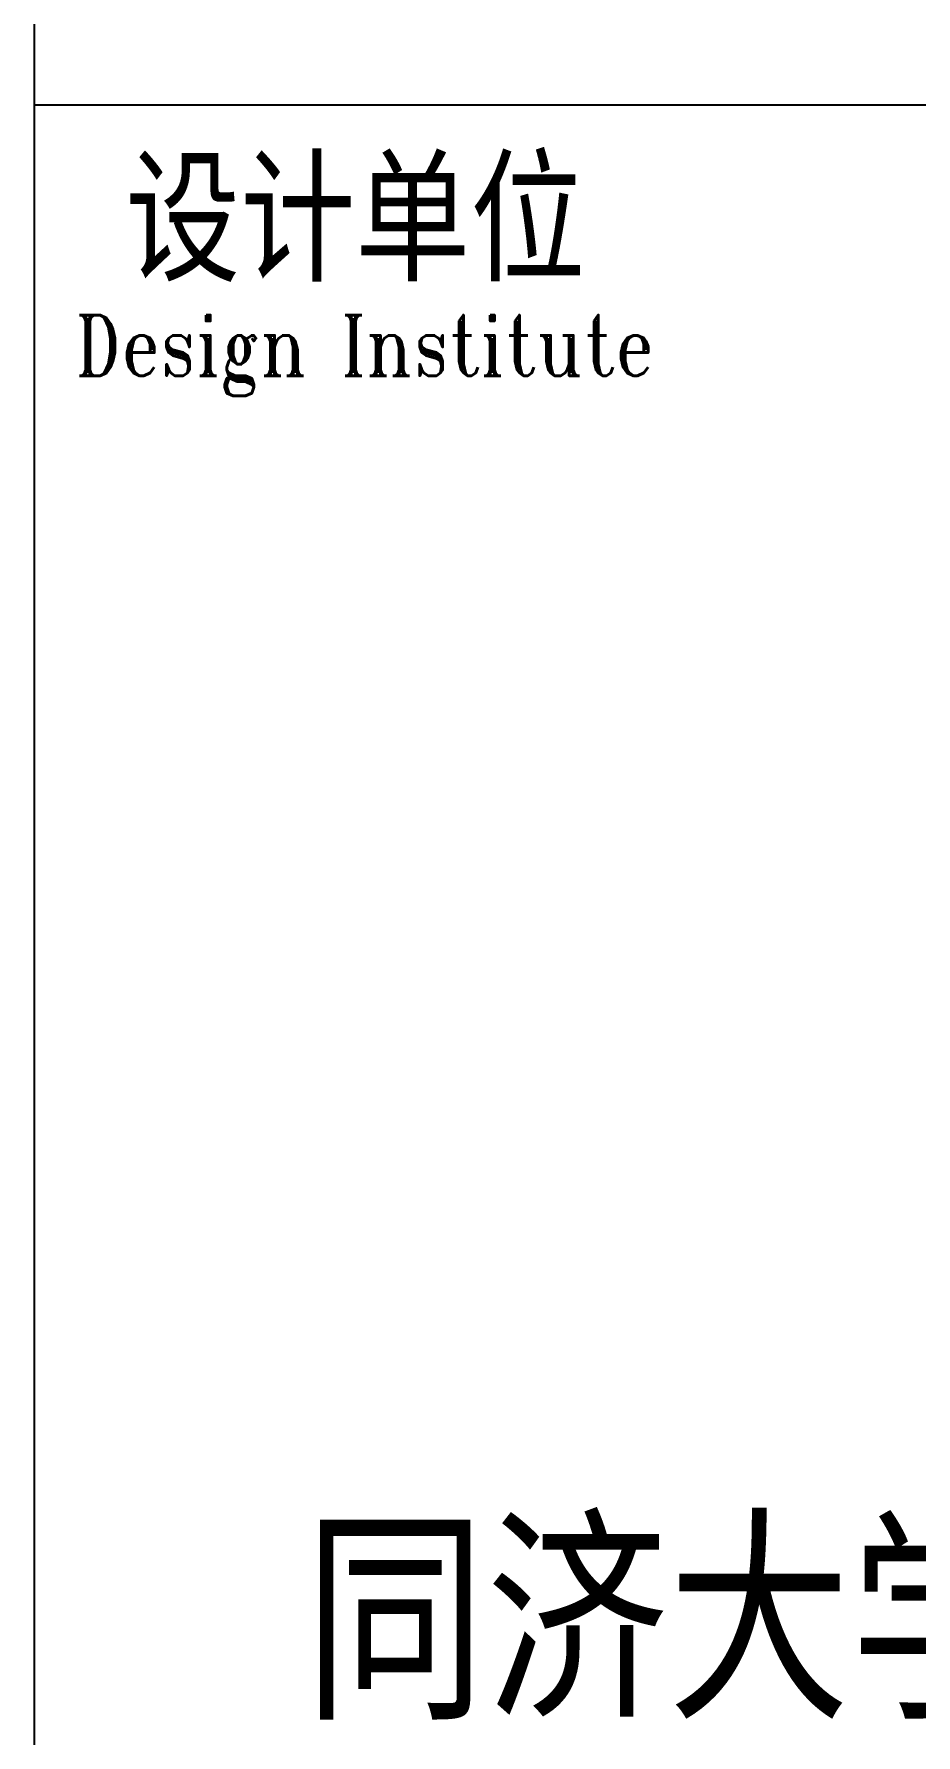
# Model space of a CAD drawing. Header units: inches. Extents: x -867 to 118033, y 946789 to 1030889.
# Drawn here: x 109033 to 111656, y 980343 to 985400 of the extents above; entities that cross this region are included whole.
import ezdxf

# ---------------------------------------------------------------- set-up
doc = ezdxf.new("R2010")
doc.units = ezdxf.units.IN
doc.header["$MEASUREMENT"] = 0
doc.styles.add('TKZ1_tjhts.shx', font='tjromant.shx', dxfattribs={"bigfont": 'tjhts.shx'})
doc.styles.add('TKZ2_tjkts.shx', font='tjromant.shx', dxfattribs={"bigfont": 'tjkts.shx'})

msp = doc.modelspace()

# ---------------------------------------------------------------- linework, layer by layer
at = {"color": 7}
for p, q in [((109032.6, 1029889), (109032.6, 947789)), ((109032.6, 985189), (117032.6, 985189))]:
    msp.add_line(p, q, dxfattribs=at)

# ---------------------------------------------------------------- texts
for s, height, style, p in [('设计单位', 360, 'TKZ2_tjkts.shx', (109304.1, 984663.8)), ('同济大学建筑设计研究院', 570, 'TKZ1_tjhts.shx', (109835.2, 980389.8))]:
    msp.add_text(s, height=height, dxfattribs=dict(at, style=style)).set_placement(p)
at = {"color": 7, "style": 'TKZ2_tjkts.shx', "width": 0.8}
msp.add_text('Design Institute', height=180, dxfattribs=at).set_placement((109155.5, 984383.8))

doc.saveas('drawing.dxf')
